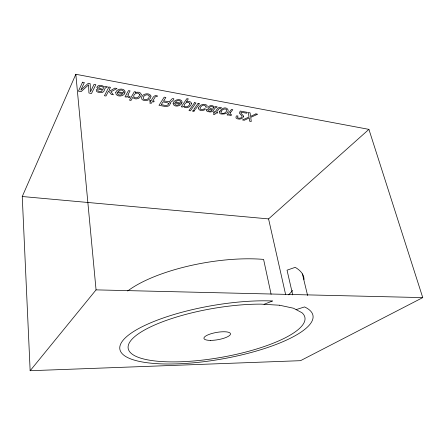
<?xml version="1.0" encoding="UTF-8"?>
<svg xmlns="http://www.w3.org/2000/svg" width="445" height="445" viewBox="0 0 445 445"><rect width="100%" height="100%" fill="white"/><g stroke="black" fill="none" stroke-linecap="round" stroke-linejoin="round"><path stroke-width="0.67" d="M22.25 196.512L75.822 74.282L368.916 129.373L422.75 297.61L300.52 360.678L30.149 370.718L22.25 196.512L268.574 218.901L368.916 129.373M30.149 370.718L96.059 289.873L75.822 74.282M264.046 304.308L272.54 300.981A98.017 27.134 -9.9 0 0 123.298 340.002A98.017 27.134 -9.9 0 0 223.746 358.664A98.017 27.134 -9.9 0 0 304.541 306.928L296.109 309.62M96.059 289.873L422.75 297.61M302.416 273.925L307.612 295.524M292.715 294.885L287.031 270.182L295.185 267.345A95.464 31.762 -9.9 0 1 304.018 279.56M268.574 218.901L285.612 294.518M271.1 294.273L263.59 259.396A95.464 31.762 -9.9 0 0 127.676 290.997M292.649 290.39A87.376 29.025 -9.9 0 1 288.466 294.857M173.122 103.418C173.583 107.523 180.409 106.511 181.777 103.312L175.397 102.161C176.298 100.286 180.626 99.669 180.753 102.255L182.189 102.511C182.138 97.833 173.639 99.285 173.122 103.418M141.221 94.373C141.365 98.44 135.174 100.576 132.76 97.405L131.025 100.437L129.506 100.17L134.346 91.687L135.803 91.954L135.341 92.749C137.227 91.742 140.659 91.904 141.221 94.373M170.302 103.579C169.306 108.586 162.047 105.593 158.998 105.315L164.194 97.144L165.863 97.449L163.604 100.976L169.406 101.666L172.321 98.629C176.582 97.789 171.197 102.673 169.539 102.611L170.302 103.579M150.983 96.126C150.95 99.758 146.483 101.388 143.462 100.253A4.088 2.57 -6.9 0 1 141.755 99.018C140.275 94.112 149.303 91.659 150.983 96.126M243.682 116.217C243.059 119.349 238.081 120 236.017 117.975L236.067 116.685L236.623 115.8L237.964 116.039L237.474 117.502C238.687 118.821 241.401 118.287 242.086 116.629L241.735 115.717L239.438 113.191L240.194 111.039L247.392 112.357L246.675 113.225L240.962 112.185L241.084 113.336L243.682 116.217M96.971 87.181C97.027 89.617 100.676 89.289 102.205 90.185L101.905 91.32C100.676 91.837 97.522 91.837 97.817 89.907L96.265 89.629C95.441 92.738 100.67 92.833 102.645 92.321C104.992 91.715 104.252 86.63 106.939 87.52L107.345 86.714L106.26 86.397L104.82 86.569L104.23 87.12C102.684 84.973 98.117 84.333 96.971 87.181M149.303 96.02C149.414 98.573 146.527 100.392 144.219 99.424A2.264 1.424 -6.9 0 1 143.223 98.506C142.678 95.425 147.757 93.278 149.303 96.02M198.476 108.007C198.392 111.411 203.921 111.183 205.529 108.992L204.172 108.752C203.159 109.793 200.973 110.154 200.078 108.83L200.684 106.878L202.269 105.526A1.952 1.179 -11.6 0 1 203.816 105.181L205.49 105.86L205.462 106.989L206.825 107.234L207.136 106.177A3.248 1.964 -11.6 0 0 206.547 105.037C203.738 103.279 199.471 104.82 198.476 108.007M139.602 94.596C139.758 97.622 134.396 99.43 133.578 96.198C133.711 93.428 138.662 91.626 139.602 94.596M213.533 107.718L212.682 109.286L209.706 108.091L209.656 107.178C210.663 106.105 212.916 106.361 213.533 107.718M98.857 87.087L99.179 88.127L102.923 89.523L103.451 87.737C102.539 86.38 100.014 85.713 98.857 87.087M219.496 111.756L219.524 112.863A3.833 2.258 -12.9 0 0 220.87 113.976C234.27 115.133 226.438 101.482 219.496 111.756M189.887 103.602C189.559 105.977 186.477 107.79 184.386 106.305L184.147 105.91C183.724 103.134 188.769 100.62 189.887 103.602M115.772 92.438C115.311 97.221 123.665 97.032 124.923 93.055L117.925 91.792C118.865 89.623 123.304 89.284 123.677 91.915L125.251 92.198C124.923 87.654 116.746 88.316 115.772 92.438M221.076 111.595L220.942 112.39A2.119 1.252 -12.9 0 0 221.699 113.219C223.969 114.104 226.911 112.173 226.811 109.743C225.031 108.002 221.899 109.526 221.076 111.595M117.519 92.643L117.347 93.422C118.003 95.736 121.73 95.453 122.826 93.595L117.519 92.643M168.661 103.735C167.693 106.9 163.309 104.775 161.24 104.664L163.015 101.899L167.804 102.845L168.661 103.735M206.547 109.921L206.508 110.727L207.548 111.534L210.023 111.979L211.826 111.74L213.044 110.872L215.497 107.634L216.632 107.501L217.166 106.8L215.603 106.505L214.351 107.173C211.403 102.539 203.154 109.197 211.909 109.871L212.009 110.093C211.369 111.556 208.894 111.406 207.965 110.371L208.127 109.654L206.83 109.425L206.547 109.921M128.065 94.507L128.282 96.07L130.129 96.682L129.512 97.766L128.171 97.438L127.109 96.053L126.514 97.116L125.012 96.849L128.488 90.613L130.079 90.908L128.065 94.507M191.472 103.724C190.866 107.162 185.343 109.437 183.195 106.283L182.672 107.05L181.271 106.8L186.861 98.629L188.318 98.896L186.244 101.916C187.94 101.048 191.511 101.176 191.472 103.724M174.918 102.956L174.657 103.679C175.108 105.971 178.706 105.421 179.752 103.824L174.918 102.956M82.542 82.214L78.431 91.18L81.101 91.648L88.588 84.834L88.928 93.022L91.531 93.478L95.831 84.645L94.062 84.322L90.485 91.815L90.163 83.604L88.305 83.265L80.806 90.107L84.35 82.542L82.542 82.214M108.908 87.036L104.425 95.742L105.988 96.014L108.58 91.002L111.356 94.429L113.419 94.796L110.972 91.781L116.985 88.511L114.905 88.132L110.188 90.802L109.242 89.734L110.488 87.326L108.908 87.036M230.265 112.869L230.132 114.248L231.634 114.771L230.866 115.739L229.748 115.455L229.103 114.243L228.352 115.183L227.089 114.96L231.45 109.442L232.796 109.687L230.265 112.869M150.043 100.381L149.542 101.204L150.766 101.421L149.743 103.084L151.272 103.351L152.301 101.694L153.736 101.944L154.243 101.126L152.807 100.87L155.238 96.932L155.828 96.565L156.979 96.726L157.48 95.914C154.176 94.129 152.463 98.323 151.272 100.598L150.043 100.381M194.543 102.689L188.986 110.571L190.399 110.822L195.972 102.956L194.543 102.689M193.286 110.121L192.518 111.194L193.948 111.445L194.715 110.371L193.286 110.121M198.114 103.346L194.037 109.064L195.472 109.32L199.56 103.613L198.114 103.346M213.978 111.767L213.4 112.529L214.501 112.724L213.327 114.265L214.701 114.51L215.881 112.969L217.171 113.202L217.755 112.44L216.459 112.212L219.252 108.563L220.887 108.363L221.46 107.612C218.328 105.993 216.587 110.06 215.08 111.962L213.978 111.767M255.892 113.909L250.485 116.434L250.107 112.852L248.366 112.535L248.989 117.024L242.469 119.955L244.255 120.267L249.283 117.958L249.584 121.201L251.264 121.496L250.758 117.341L257.661 114.232L255.892 113.909M279.627 305.237L261.009 304.13A89.701 24.792 -9.9 0 0 131.136 340.208A89.701 24.792 -9.9 0 0 216.493 358.164A89.701 24.792 -9.9 0 0 301.994 312.746L293.5 308.229L279.627 305.237M210.363 340.38A13.478 3.693 -9.9 0 0 230.516 333.995A13.478 3.693 -9.9 0 0 210.797 333.822A13.478 3.693 -9.9 0 0 210.363 340.38"/></g></svg>
